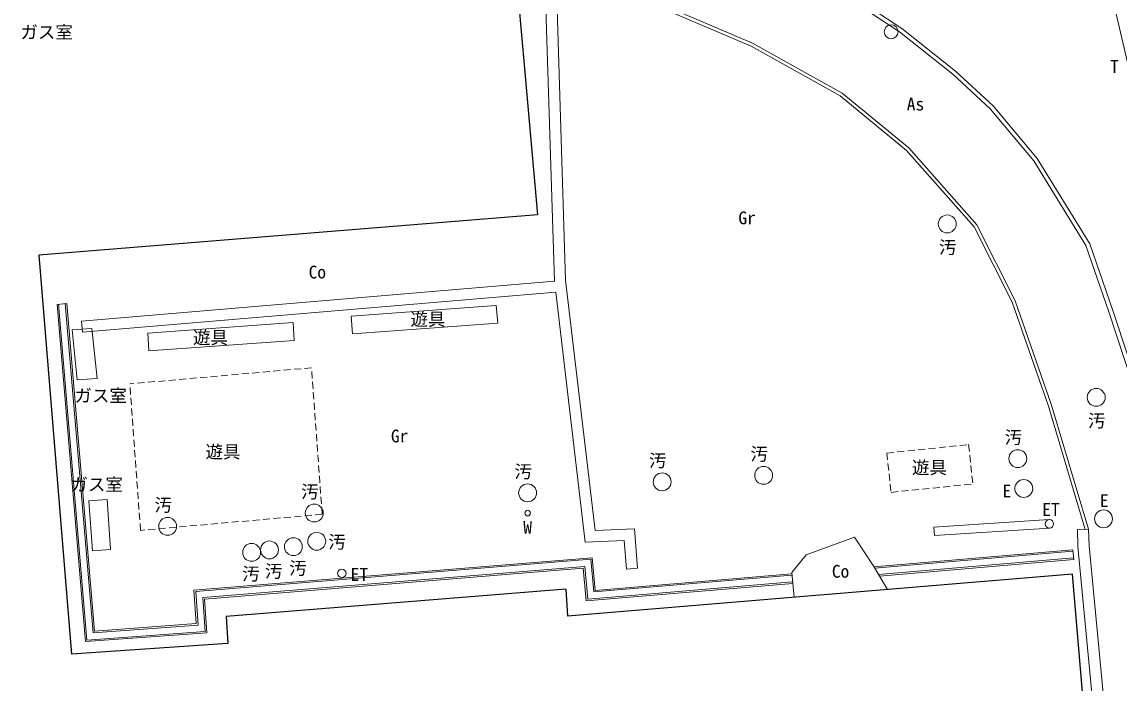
# Model space of a CAD drawing. Units: millimetres, scale not verified. Extents: x -29071210 to -28860960, y -117775216 to -117329466.
# Drawn here: x -28961577 to -28922328, y -117437591 to -117413942 of the extents above; entities that cross this region are included whole.
import ezdxf
from ezdxf.enums import TextEntityAlignment as Align

# ---------------------------------------------------------------- set-up
doc = ezdxf.new("R2010")
doc.units = ezdxf.units.MM
doc.header["$LTSCALE"] = 250
doc.linetypes.add('USER10', pattern=[1.5, 1, -0.5])
doc.layers.add('H29-S-SUV', color=8, linetype='Continuous', lineweight=13)
doc.layers.add('S-SUV-SRVR', color=3, linetype='Continuous', lineweight=13)
doc.styles.add('ＭＳ ゴシック', font='')
doc.styles.get('ＭＳ ゴシック').set_extended_font_data('MS Gothic')

# ---------------------------------------------------------------- blocks, each defined once
blk = doc.blocks.new('ﾌﾟﾛｯﾄﾏｰｸ-02')
at = {"color": 7, "linetype": 'Continuous', "lineweight": 20}
blk.add_circle((0, 0), 0.5, dxfattribs=at)

msp = doc.modelspace()

# ---------------------------------------------------------------- linework, layer by layer
at = {"layer": 'H29-S-SUV'}
for p, q in [((-28942559.3, -117409391.8), (-28942129, -117423182)), ((-28942945.9, -117409825.3), (-28942528.1, -117423215.7)), ((-28941571, -117412079), (-28935440, -117414705)), ((-28941622.3, -117412187.6), (-28935493, -117414812.9)), ((-28916276, -117440235), (-28922646.3, -117412711.3)), ((-28930099.1, -117414171.3), (-28931636.2, -117413165)), ((-28930187, -117414293), (-28931713, -117413294)), ((-28928275, -117415811), (-28930187, -117414293)), ((-28928177.3, -117415697), (-28930099.1, -117414171.3)), ((-28935493, -117414812.9), (-28932303.9, -117416590.6)), ((-28935440, -117414705), (-28932236, -117416491)), ((-28926941, -117417044), (-28928275, -117415811)), ((-28926832.2, -117416940.3), (-28928177.3, -117415697)), ((-28932303.9, -117416590.6), (-28929937.5, -117418535.7)), ((-28932236, -117416491), (-28929854, -117418449)), ((-28925378, -117418909), (-28926941, -117417044)), ((-28925256, -117418821.1), (-28926832.2, -117416940.3)), ((-28929937.5, -117418535.7), (-28927516.1, -117421265.9)), ((-28929854, -117418449), (-28927416, -117421198)), ((-28923511, -117421944), (-28925378, -117418909)), ((-28923374.5, -117421879.5), (-28925256, -117418821.1)), ((-28927516.1, -117421265.9), (-28926155.7, -117423967)), ((-28927416, -117421198), (-28926045, -117423920)), ((-28922552.9, -117424269.1), (-28923374.5, -117421879.5)), ((-28922695, -117424317), (-28923511, -117421944)), ((-28959449, -117424646), (-28942528.1, -117423215.7)), ((-28942129, -117423182), (-28941071, -117432139)), ((-28959415.3, -117425044.6), (-28942480.9, -117423613.2)), ((-28942480.9, -117423613.2), (-28941424.6, -117432555.2)), ((-28959973, -117424014), (-28960321.7, -117424043.6)), ((-28960321.7, -117424043.6), (-28959298.5, -117436104.2)), ((-28960271.9, -117424039.4), (-28959252.9, -117436050.7)), ((-28960032.8, -117424019.1), (-28959033.8, -117435794.1)), ((-28959973, -117424014), (-28958979, -117435730)), ((-28944611, -117424089), (-28949803, -117424465)), ((-28944557, -117424721), (-28944611, -117424089)), ((-28926155.7, -117423967), (-28924854.2, -117427686)), ((-28926045, -117423920), (-28924740, -117427649)), ((-28921400.6, -117427755), (-28922552.9, -117424269.1)), ((-28959449, -117424646), (-28959415.3, -117425044.6)), ((-28949749, -117425097), (-28949803, -117424465)), ((-28921545, -117427796), (-28922695, -117424317)), ((-28959781, -117424960), (-28959074, -117424904)), ((-28959781, -117424960), (-28959597, -117426748)), ((-28959074, -117424904), (-28958890, -117426692)), ((-28951878, -117424692), (-28957078, -117425069)), ((-28951878, -117424692), (-28951837, -117425331)), ((-28944557, -117424721), (-28949749, -117425097)), ((-28957078, -117425069), (-28957037, -117425708)), ((-28951837, -117425331), (-28957037, -117425708)), ((-28959597, -117426748), (-28958890, -117426692)), ((-28924854.2, -117427686), (-28923541.1, -117432092.8)), ((-28924740, -117427649), (-28923417, -117432089)), ((-28959180, -117431067), (-28958532, -117431022)), ((-28959180, -117431067), (-28959052, -117432863)), ((-28958532, -117431022), (-28958404, -117432818)), ((-28941071, -117432139), (-28939660, -117432076)), ((-28939660, -117432076), (-28939552, -117433481)), ((-28924830.5, -117431745.3), (-28928955.8, -117432015.3)), ((-28928936.2, -117432314.7), (-28928955.8, -117432015.3)), ((-28924810.9, -117432044.7), (-28928936.2, -117432314.7)), ((-28923417, -117432089), (-28923816.8, -117432101.2)), ((-28923816.8, -117432101.2), (-28923798.4, -117432705.9)), ((-28923417, -117432089), (-28923399, -117432681)), ((-28941424.6, -117432555.2), (-28940029.1, -117432492.9)), ((-28940029.1, -117432492.9), (-28939950.8, -117433511.7)), ((-28933527, -117433004), (-28931792, -117432368)), ((-28931792, -117432368), (-28931103, -117433426)), ((-28959052, -117432863), (-28958404, -117432818)), ((-28931100.6, -117433430), (-28923980, -117432826)), ((-28931072, -117433477.8), (-28923975.8, -117432875.8)), ((-28923980, -117432826), (-28923950.4, -117433174.7)), ((-28923798.4, -117432705.9), (-28922511.2, -117446325.6)), ((-28923399, -117432681), (-28922113, -117446288)), ((-28955423, -117434266), (-28941176, -117433108)), ((-28955359.7, -117434311), (-28941221.4, -117433161.9)), ((-28941221.4, -117433161.9), (-28941118.4, -117434330)), ((-28941176, -117433108), (-28941073, -117434276)), ((-28934038, -117433636), (-28933527, -117433004)), ((-28930934.7, -117433707), (-28923955.5, -117433115)), ((-28930900.3, -117433764.3), (-28923950.4, -117433174.7)), ((-28955103.7, -117434531), (-28941439.6, -117433420.4)), ((-28955049.7, -117434586.8), (-28941494.1, -117433485)), ((-28941494.1, -117433485), (-28941391, -117434654.2)), ((-28941439.6, -117433420.4), (-28941336.5, -117434589.4)), ((-28941073, -117434276), (-28934033.8, -117433678.9)), ((-28939552, -117433481), (-28939950.8, -117433511.7)), ((-28933950.2, -117434526.2), (-28934038, -117433636)), ((-28931103, -117433426), (-28930610.3, -117434248.5)), ((-28941391, -117434654.2), (-28933999.4, -117434027.2)), ((-28941336.5, -117434589.4), (-28934005.3, -117433967.5)), ((-28941118.4, -117434330), (-28934028.9, -117433728.6)), ((-28955339, -117435465), (-28955423, -117434266)), ((-28955275, -117435520.5), (-28955359.7, -117434311)), ((-28955018.8, -117435742.5), (-28955103.7, -117434531)), ((-28954965.5, -117435788.7), (-28955049.7, -117434586.8)), ((-28959033.8, -117435794.1), (-28955275, -117435520.5)), ((-28958979, -117435730), (-28955339, -117435465)), ((-28959298.5, -117436104.2), (-28954965.5, -117435788.7)), ((-28959252.9, -117436050.7), (-28955018.8, -117435742.5))]:
    msp.add_line(p, q, dxfattribs=at)
at = {"layer": 'H29-S-SUV', "lineweight": 25}
for p, q in [((-28943981, -117411282), (-28943133, -117420843)), ((-28943133, -117420843), (-28960970.1, -117422281.7)), ((-28960970.1, -117422281.7), (-28959804.6, -117436553.2)), ((-28923988, -117433698), (-28942056, -117435200)), ((-28923271, -117442284), (-28923988, -117433698)), ((-28942121, -117434233), (-28954273, -117435210)), ((-28942121, -117434233), (-28942056, -117435200)), ((-28954273, -117435210), (-28954208, -117436177)), ((-28954208, -117436177), (-28959804.6, -117436553.2))]:
    msp.add_line(p, q, dxfattribs=at)
at = {"layer": 'H29-S-SUV', "linetype": 'USER10'}
for p, q in [((-28951218.1, -117426312.2), (-28957717.7, -117426888.5)), ((-28950835.6, -117431552.4), (-28951218.1, -117426312.2)), ((-28957335.2, -117432128.7), (-28957717.7, -117426888.5)), ((-28930634, -117429363), (-28927708, -117429062)), ((-28930634, -117429363), (-28930484, -117430770)), ((-28927708, -117429062), (-28927558, -117430469)), ((-28930484, -117430770), (-28927558, -117430469)), ((-28950835.6, -117431552.4), (-28957335.2, -117432128.7))]:
    msp.add_line(p, q, dxfattribs=at)
at = {"layer": 'H29-S-SUV'}
for centre, radius in [((-28928474, -117421167), 320), ((-28923144, -117427371), 320), ((-28925950, -117429563), 320), ((-28938674, -117430394), 320), ((-28935043, -117430161), 320), ((-28943487, -117430786), 320), ((-28925737, -117430631), 320), ((-28951119, -117431509), 320), ((-28956365, -117431986), 320), ((-28943485, -117431511), 100), ((-28922882, -117431716), 320), ((-28924820.7, -117431895), 150), ((-28952722, -117432828), 320), ((-28951867, -117432712), 320), ((-28951030, -117432518), 320), ((-28953360, -117432916), 320), ((-28950132.6, -117433666.3), 150)]:
    msp.add_circle(centre, radius, dxfattribs=at)

# ---------------------------------------------------------------- block references
at = {"layer": 'S-SUV-SRVR', "xscale": 500, "yscale": 500}
msp.add_blockref('ﾌﾟﾛｯﾄﾏｰｸ-02', (-28930481.5, -117414291.3), dxfattribs=at)

# ---------------------------------------------------------------- texts
at = {"layer": 'H29-S-SUV', "style": 'ＭＳ ゴシック'}
for s, p in [('ガス室', (-28960695.1, -117414307.9)), ('As', (-28929611.4, -117416879.6)), ('汚', (-28928456.8, -117422003.5)), ('Co', (-28951009, -117422888.8)), ('遊具', (-28947051.1, -117424577.3)), ('遊具', (-28954831.7, -117425231.2)), ('ガス室', (-28958760.8, -117427310.3)), ('汚', (-28923126.8, -117428207.5)), ('汚', (-28926107.9, -117428801.3)), ('遊具', (-28954383.6, -117429317.6)), ('汚', (-28938831.9, -117429632.3)), ('汚', (-28935200.9, -117429399.3)), ('汚', (-28943644.9, -117430024.3)), ('遊具', (-28929110.5, -117429881.9)), ('ガス室', (-28958903.4, -117430487.1)), ('汚', (-28951276.9, -117430747.3)), ('E', (-28926343.2, -117430720.1)), ('汚', (-28956522.9, -117431224.3)), ('E', (-28922855.7, -117431069.5)), ('ET', (-28924764.4, -117431382.6)), ('W', (-28943485.9, -117432021.7)), ('汚', (-28950305, -117432544.5)), ('汚', (-28952572.2, -117433589.8)), ('汚', (-28951703.3, -117433481.2)), ('汚', (-28953386.7, -117433684.9)), ('ET', (-28949506.3, -117433705.4)), ('Co', (-28932290.5, -117433593.7))]:
    msp.add_text(s, height=458.2, dxfattribs=at).set_placement(p, align=Align.MIDDLE_CENTER)
for s, p in [('T', (-28922650.4, -117415899.8)), ('Gr', (-28935945.1, -117421317.8)), ('Gr', (-28948376.1, -117429119.9))]:
    msp.add_text(s, height=458.3, rotation=0.09, dxfattribs=at).set_placement(p, align=Align.BOTTOM_LEFT)

doc.saveas('drawing.dxf')
